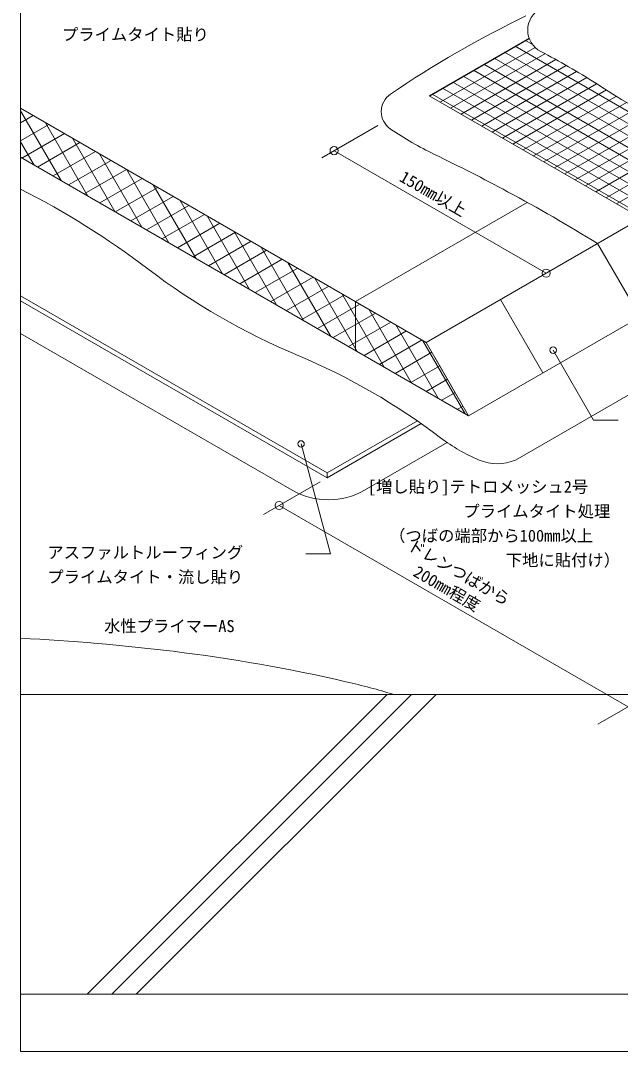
# Model space of a CAD drawing. Units: millimetres, scale not verified. Extents: x -690 to 690, y -477 to 478.
# Drawn here: x -690 to -323, y -477 to 154 of the extents above; entities that cross this region are included whole.
import ezdxf
from ezdxf.enums import TextEntityAlignment as Align

# ---------------------------------------------------------------- set-up
doc = ezdxf.new("R2010")
doc.units = ezdxf.units.MM
doc.header["$LTSCALE"] = 2
for name, color, linetype, lineweight in [('0-0_0', 7, 'Continuous', 18), ('0-1_HATCH', 9, 'Continuous', 18), ('0-2_KUTAI', 3, 'Continuous', 18), ('0-3_BOUSUI', 1, 'Continuous', 18), ('0-4_MOJI', 7, 'Continuous', 18), ('0-5_sunpo', 7, 'Continuous', 18), ('0-6_WAKU', 7, 'Continuous', 18)]:
    doc.layers.add(name, color=color, linetype=linetype, lineweight=lineweight)
doc.styles.add('ＭＳ ゴシック', font='')
doc.styles.get('ＭＳ ゴシック').set_extended_font_data('MS Gothic')

msp = doc.modelspace()

# ---------------------------------------------------------------- linework, layer by layer
at = {"layer": '0-0_0'}
msp.add_line((-439.658, 108.16), (-378.54, 143.446), dxfattribs=at)
msp.add_lwpolyline([(-66.521, -206.265), (-77.079, -184.843), (-177.888, -72.973), (-283.773, -11.84), (-309.754, 33.16), (-439.658, 108.16)], dxfattribs=at)
at = {"layer": '0-1_HATCH'}
for p, q in [((-439.28, 107.942), (-378.406, 143.088)), ((-376.511, 139.66), (-380.805, 142.139)), ((-432.93, 104.276), (-374.87, 137.797)), ((-426.58, 100.61), (-368.803, 133.968)), ((-263.601, 59.806), (-393.505, 134.806)), ((-257.251, 63.472), (-387.155, 138.472)), ((-420.23, 96.944), (-362.229, 130.431)), ((-413.88, 93.277), (-355.785, 126.819)), ((-276.301, 52.474), (-406.205, 127.474)), ((-269.951, 56.14), (-399.855, 131.14)), ((-289.001, 45.142), (-418.905, 120.142)), ((-282.651, 48.808), (-412.555, 123.808)), ((-407.53, 89.611), (-349.469, 123.133)), ((-295.351, 41.475), (-425.255, 116.475)), ((-401.18, 85.945), (-343.275, 119.376)), ((-394.83, 82.279), (-337.201, 115.551)), ((-308.051, 34.143), (-437.955, 109.143)), ((-301.701, 37.809), (-431.605, 112.809)), ((-388.48, 78.613), (-331.151, 111.712)), ((-382.13, 74.947), (-325.051, 107.901)), ((-375.78, 71.28), (-318.902, 104.119)), ((-665.232, 56.201), (-689.967, 99.042)), ((-689.967, 91.524), (-682.21, 96.003)), ((-369.43, 67.614), (-312.702, 100.366)), ((-363.08, 63.948), (-306.451, 96.643)), ((-689.967, 80.526), (-672.685, 90.503)), ((-648.735, 46.676), (-674.715, 91.676)), ((-356.73, 60.282), (-300.149, 92.949)), ((-350.38, 56.616), (-293.795, 89.285)), ((-689.141, 70.004), (-663.16, 85.004)), ((-632.237, 37.151), (-658.218, 82.151)), ((-344.03, 52.95), (-287.388, 85.652)), ((-681.73, 65.726), (-689.967, 79.992)), ((-679.616, 64.505), (-653.635, 79.505)), ((-337.68, 49.283), (-280.927, 82.05)), ((-331.33, 45.617), (-274.412, 78.479)), ((-670.091, 59.006), (-644.11, 74.006)), ((-615.739, 27.626), (-641.72, 72.626)), ((-324.98, 41.951), (-267.843, 74.939)), ((-660.566, 53.506), (-634.585, 68.506)), ((-651.041, 48.007), (-625.06, 63.007)), ((-641.516, 42.508), (-615.535, 57.508)), ((-599.241, 18.101), (-625.222, 63.101)), ((-631.991, 37.009), (-606.01, 52.009)), ((-582.743, 8.576), (-608.724, 53.576)), ((-622.466, 31.509), (-596.485, 46.509)), ((-612.941, 26.01), (-586.96, 41.01)), ((-566.246, -0.949), (-592.226, 44.051)), ((-603.416, 20.511), (-577.435, 35.511)), ((-549.748, -10.474), (-575.729, 34.526)), ((-593.891, 15.012), (-567.91, 30.012)), ((-584.366, 9.512), (-558.385, 24.512)), ((-574.841, 4.013), (-548.86, 19.013)), ((-533.25, -19.999), (-559.231, 25.001)), ((-565.316, -1.486), (-539.335, 13.514)), ((-516.752, -29.524), (-542.733, 15.476)), ((-555.791, -6.985), (-529.81, 8.015)), ((-546.266, -12.485), (-520.285, 2.515)), ((-500.254, -39.049), (-526.235, 5.951)), ((-536.741, -17.984), (-510.76, -2.984)), ((-483.757, -48.574), (-509.737, -3.574)), ((-527.216, -23.483), (-501.235, -8.483)), ((-517.691, -28.982), (-491.71, -13.982)), ((-467.259, -58.099), (-493.24, -13.099)), ((-508.166, -34.482), (-482.185, -19.482)), ((-498.641, -39.981), (-472.66, -24.981)), ((-450.761, -67.624), (-476.742, -22.624)), ((-489.116, -45.48), (-463.135, -30.48)), ((-479.591, -50.98), (-453.61, -35.98)), ((-434.263, -77.149), (-460.244, -32.149)), ((-470.066, -56.479), (-444.085, -41.479)), ((-417.766, -86.674), (-443.746, -41.674)), ((-460.541, -61.978), (-438.059, -48.998)), ((-451.016, -67.477), (-433.297, -57.247)), ((-441.491, -72.977), (-428.534, -65.496)), ((-431.966, -78.476), (-423.772, -73.745)), ((-422.441, -83.975), (-419.009, -81.994)), ((-465.495, -258.765), (-649.207, -442.477)), ((-450.495, -258.765), (-634.207, -442.477)), ((-435.495, -258.765), (-619.207, -442.477))]:
    msp.add_line(p, q, dxfattribs=at)
at = {"layer": '0-2_KUTAI'}
for p, q in [((-689.967, -258.765), (-220.421, -258.765)), ((-689.967, -442.477), (-85.699, -442.477))]:
    msp.add_line(p, q, dxfattribs=at)
at = {"layer": '0-3_BOUSUI'}
for p, q in [((0.033, 212.016), (-441.558, -42.937)), ((-415.578, -87.937), (0.033, 152.016)), ((-441.558, -42.937), (-689.967, 100.481)), ((-310.569, -27.311), (-336.55, 17.689)), ((-502.18, -122.937), (-689.967, -14.519)), ((-502.18, -125.937), (-689.967, -17.519)), ((-396.067, -16.673), (-370.087, -61.673)), ((-689.967, -37.444), (-523.59, -133.502)), ((-415.578, -87.937), (-441.558, -42.937)), ((-386.788, -115.083), (-275.529, -50.848)), ((-502.18, -125.937), (-444.642, -92.718)), ((-479.312, -133.502), (-428.773, -104.324))]:
    msp.add_line(p, q, dxfattribs=at)
for points in [[(-436.068, -52.447), (-415.578, -87.937), (-689.967, 70.481)], [(-484.86, -47.937), (-484.86, -17.937), (-379.645, 42.808)], [(-502.18, -125.937), (-502.18, -122.937), (-446.992, -91.075)]]:
    msp.add_lwpolyline(points, dxfattribs=at)
for centre, radius, start, end in [((-44681.507, -75988.153), 88156.974, 59.69904, 59.81919), ((-364.668, 148.442), 14.744, 117.3775, 242.6225), ((-99.935, -424.614), 645.802, 115.74624, 124.25376), ((-567.778, -243.773), 426.941, 57.3775, 62.6225), ((215.491, 979.931), 1025.974, 237.3775, 242.9015), ((-456.146, 98.477), 12.944, 124.25376, 235.74624), ((-345.633, 260.765), 209.286, 235.74624, 244.25376), ((-929.837, -950.62), 1135.611, 61.71327, 64.25376), ((-917.835, -399.071), 504.4, 52.69305, 63.14332), ((-929.837, -950.62), 1135.611, 58.50403, 61.71327), ((-358.869, 334.492), 417.856, 232.69305, 247.30695), ((-672.987, -416.686), 396.354, 52.69305, 67.30695), ((-367.682, -16.018), 107.378, 232.69305, 247.30695), ((-397.948, -88.394), 28.928, 247.30695, 292.69305), ((-501.451, -95.157), 44.278, 240, 300), ((-751.93, -1499.768), 1276.957, 83.01129, 87.21868), ((-722.219, -1257.392), 1032.768, 77.04486, 83.01129), ((-585.991, -665.209), 425.117, 72.95514, 77.04486)]:
    msp.add_arc(centre, radius, start, end, dxfattribs=at)
at = {"layer": '0-4_MOJI'}
for p, q in [((-363.819, -47.75), (-339.046, -90.657)), ((-324.046, -90.657), (-339.046, -90.657)), ((-518.231, -105.23), (-500.186, -172.574)), ((-541.151, -148.437), (-506.51, -128.437)), ((-515.186, -172.574), (-500.186, -172.574)), ((-336.431, -277.005), (-189.233, -192.02))]:
    msp.add_line(p, q, dxfattribs=at)
for centre in [(-363.819, -47.75), (-518.231, -105.23)]:
    msp.add_circle(centre, 2, dxfattribs=at)
at = {"layer": '0-5_sunpo'}
for p, q in [((-471.145, 89.981), (-505.521, 70.134)), ((-497.982, 74.486), (-368.078, -0.514)), ((-317.912, -266.313), (-531.615, -142.932))]:
    msp.add_line(p, q, dxfattribs=at)
for centre in [(-497.982, 74.486), (-368.078, -0.514), (-531.615, -142.932)]:
    msp.add_circle(centre, 2.5, dxfattribs=at)
at = {"layer": '0-6_WAKU'}
msp.add_lwpolyline([(-689.967, -477.477), (690.033, -477.477), (690.033, 477.523), (-689.967, 477.523)], close=True, dxfattribs=at)

# ---------------------------------------------------------------- texts
at = {"layer": '0-4_MOJI', "style": 'ＭＳ ゴシック'}
for s, p in [('プライムタイト貼り', (-664.657, 139.88)), ('[増し貼り]テトロメッシュ2号', (-477.275, -137.293)), ('プライムタイト処理', (-418.798, -152.293)), ('（つばの端部から100mm以上', (-464.28, -167.293)), ('アスファルトルーフィング', (-673.625, -177.574)), ('下地に貼付け）', (-392.808, -182.293)), ('プライムタイト・流し貼り', (-673.625, -192.574)), ('水性プライマーAS', (-638.887, -222.717))]:
    msp.add_text(s, height=7.331, dxfattribs=at).set_placement(p, align=Align.BOTTOM_LEFT)
at = {"layer": '0-5_sunpo', "style": 'ＭＳ ゴシック'}
for s, p in [('150mm以上', (-459.665, 54.318)), ('ドレンつばから', (-454.629, -171.342)), ('200mm程度', (-451.263, -187.657))]:
    msp.add_text(s, height=7.331, rotation=330, dxfattribs=at).set_placement(p, align=Align.BOTTOM_LEFT)

doc.saveas('drawing.dxf')
